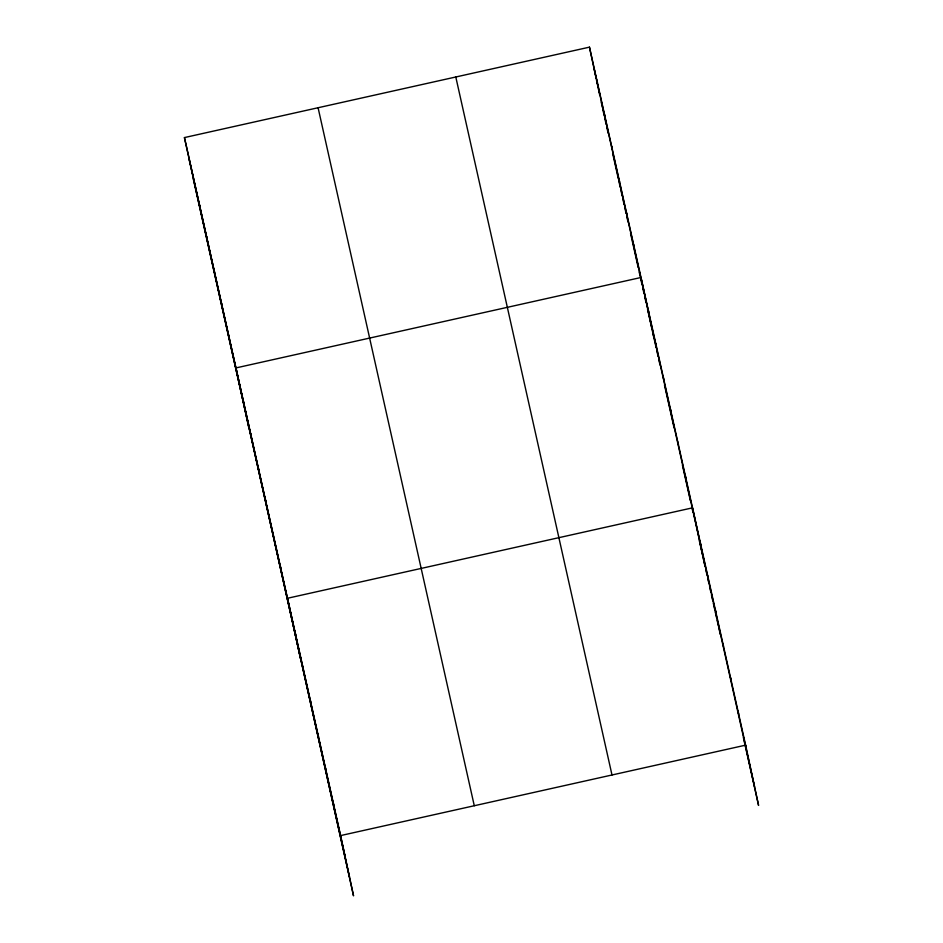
<?xml version="1.0" encoding="UTF-8"?>
<svg xmlns="http://www.w3.org/2000/svg" width="943" height="943" viewBox="0 0 943 943"><rect width="100%" height="100%" fill="white"/><g stroke="black" fill="none" stroke-linecap="round" stroke-linejoin="round"><path stroke-width="1.41" d="M743.402 737.615L758.573 805.416L745.654 745.147L340.623 835.581L353.542 895.85L184.427 137.584L589.458 47.15L746.278 748.058M594.137 68.992L754.518 786.486M603.013 110.284L604.298 116.001M604.935 118.865L606.219 124.594M606.856 127.446L608.141 133.175M612.62 153.202L616.781 171.803M617.099 173.229L618.384 178.958M619.021 181.81L620.305 187.539M620.942 190.403L622.227 196.12M622.863 198.985L624.148 204.702M624.785 207.566L626.069 213.295M626.706 216.147L627.991 221.876M630.549 233.322L631.834 239.039M632.152 240.477L638.234 267.659M639.189 271.949L640.156 276.24M640.792 279.104L642.077 284.821M642.713 287.686L643.998 293.403M644.635 296.267L645.92 301.996M647.523 309.151L653.605 336.333L653.051 333.704M653.923 337.759L656.163 347.778M656.8 350.631L658.084 356.36M658.721 359.224L660.006 364.941M664.485 384.968L668.646 403.569M668.964 404.995L674.092 427.886M682.414 465.088L690.417 500.851M691.702 506.58L692.987 512.297M699.388 540.917L705.152 566.672L703.443 558.633M705.788 569.513L707.05 575.159M707.686 577.988L708.947 583.634M709.572 586.463L710.845 592.11M711.47 594.939L712.743 600.585M713.368 603.414L714.641 609.06M715.265 611.889L716.527 617.535M717.163 620.364L718.425 626.011M719.061 628.84L720.322 634.486M455.799 76.996L611.995 774.993M318.086 107.738L474.282 805.735M184.427 137.584L341.248 838.492M189.107 159.426L345.303 857.411M193.291 178.922L349.488 876.919M738.063 711.246L738.687 714.146M730.483 677.345L731.108 680.245M722.892 643.432L723.517 646.344M715.313 609.532L715.926 612.443M707.721 575.631L708.346 578.542M700.13 541.73L700.755 544.641M699.022 538.017L692.551 507.829L287.521 598.263L300.44 658.532M699.317 539.42L702.57 554.578M685.184 474.918L685.809 477.83M677.817 442.019L678.441 444.919M670.461 409.109L671.074 412.02M663.094 376.21L663.719 379.11M655.727 343.299L656.352 346.211M648.36 310.388L648.984 313.3M649.868 318.828L641.004 277.49L235.974 367.923L248.893 428.193M650.151 320.184L651.896 328.294M633.637 244.579L634.262 247.49M626.27 211.68L626.895 214.58M618.914 178.769L619.539 181.681M611.547 145.87L612.172 148.77M604.18 112.96L604.805 115.871M596.825 80.061L597.438 82.96M589.458 47.15L596.224 78.74M596.53 80.131L598.015 87.098M598.322 88.489L599.772 95.255M601.221 102.009L602.377 107.419M333.032 801.68L333.657 804.579M325.453 767.779L326.078 770.679M317.862 733.866L318.486 736.778M310.271 699.965L310.895 702.877M302.691 666.064L303.316 668.976M295.1 632.164L295.725 635.075M280.154 565.352L280.778 568.264M272.786 532.453L273.411 535.353M265.419 499.542L266.044 502.454M258.064 466.644L258.688 469.543M250.697 433.733L251.321 436.644M243.329 400.834L243.954 403.734M228.607 335.013L229.232 337.924M221.24 302.114L221.864 305.013M213.884 269.203L214.497 272.114M206.517 236.304L207.142 239.204M199.15 203.393L199.775 206.305M191.783 170.494L192.407 173.394"/></g></svg>
